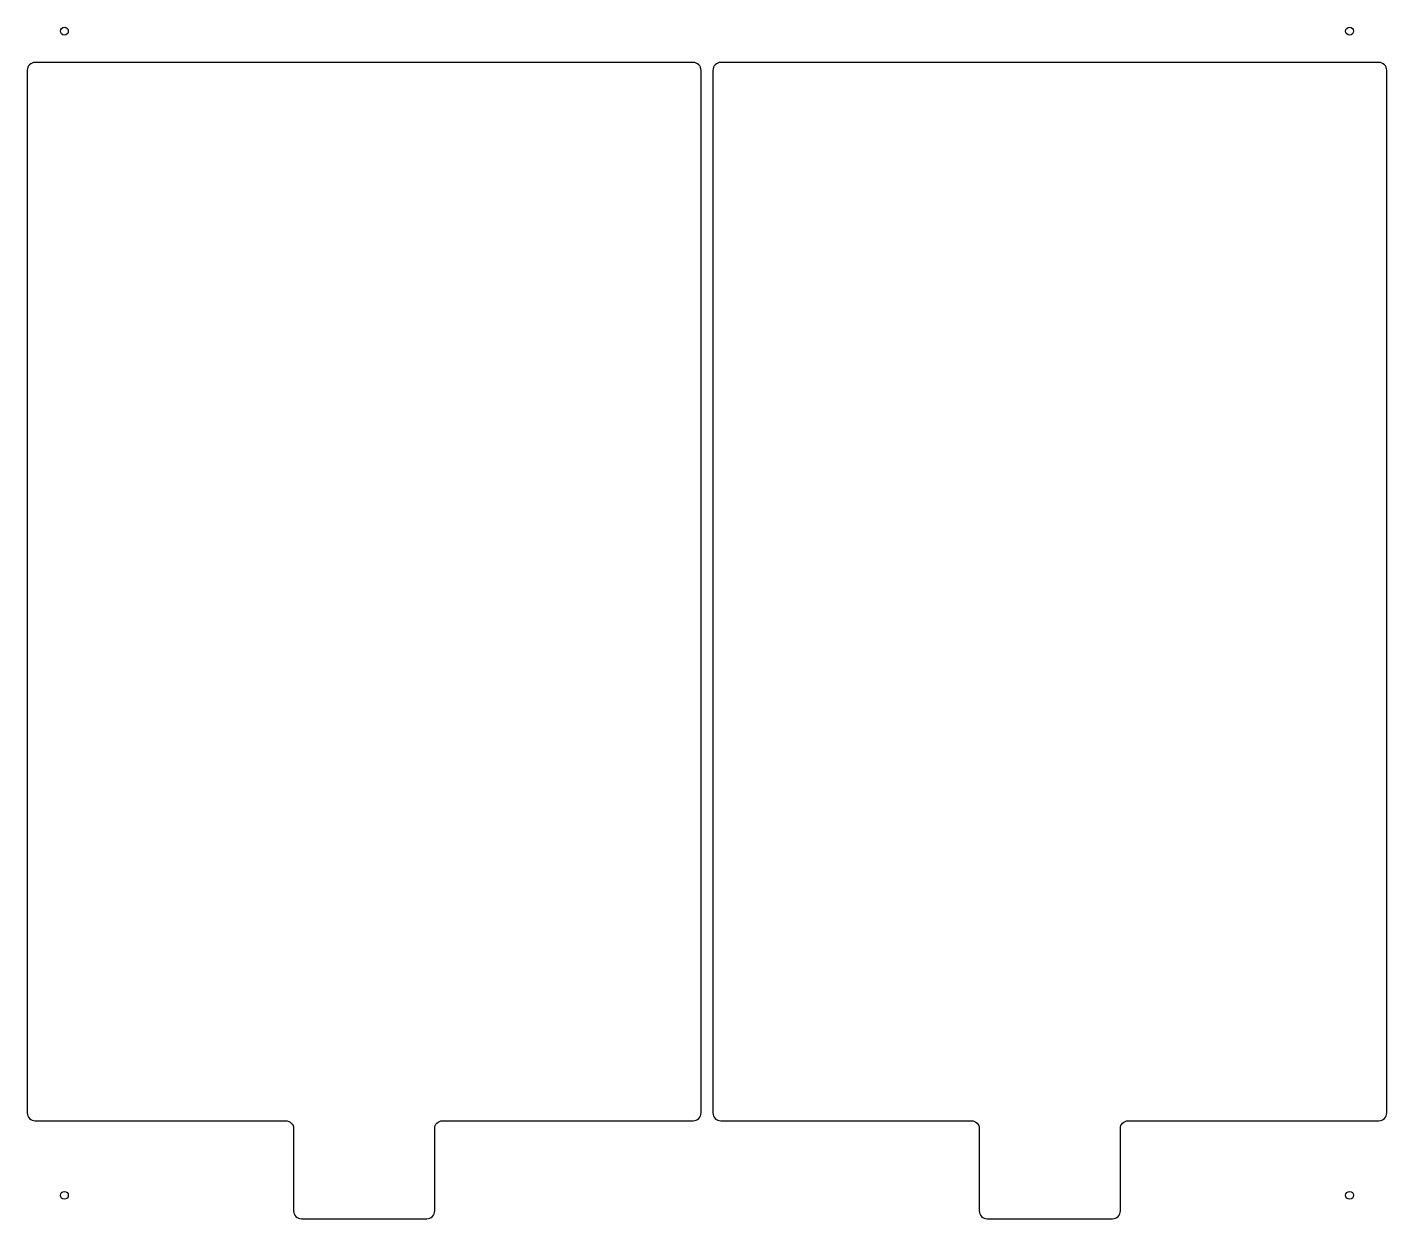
# Model space of a CAD drawing. Header units: inches. Extents: x 5 to 352, y 8 to 312.
import ezdxf

# ---------------------------------------------------------------- set-up
doc = ezdxf.new("R2010")
doc.units = ezdxf.units.IN
doc.header["$MEASUREMENT"] = 0
doc.layers.add('菲林', color=11, linetype='Continuous')

msp = doc.modelspace()

# ---------------------------------------------------------------- linework, layer by layer
for points in [[(108.51, 9.66), (108.51, 30.66, -0.414214), (110.51, 32.66), (174.51, 32.66, 0.414214), (176.51, 34.66), (176.51, 300.66, 0.414214), (174.51, 302.66), (6.51, 302.66, 0.414214), (4.51, 300.66), (4.51, 34.66, 0.414214), (6.51, 32.66), (70.51, 32.66, -0.414214), (72.51, 30.66), (72.51, 9.66, 0.414214), (74.51, 7.66), (106.51, 7.66, 0.414214)], [(283.51, 9.66), (283.51, 30.66, -0.414214), (285.51, 32.66), (349.51, 32.66, 0.414214), (351.51, 34.66), (351.51, 300.66, 0.414214), (349.51, 302.66), (181.51, 302.66, 0.414214), (179.51, 300.66), (179.51, 34.66, 0.414214), (181.51, 32.66), (245.51, 32.66, -0.414214), (247.51, 30.66), (247.51, 9.66, 0.414214), (249.51, 7.66), (281.51, 7.66, 0.414214)]]:
    msp.add_lwpolyline(points, format="xyb", close=True)
at = {"layer": '菲林'}
for centre in [(14.01, 310.66), (342.01, 310.66), (14.01, 13.66), (342.01, 13.66)]:
    msp.add_circle(centre, 1, dxfattribs=at)

doc.saveas('drawing.dxf')
